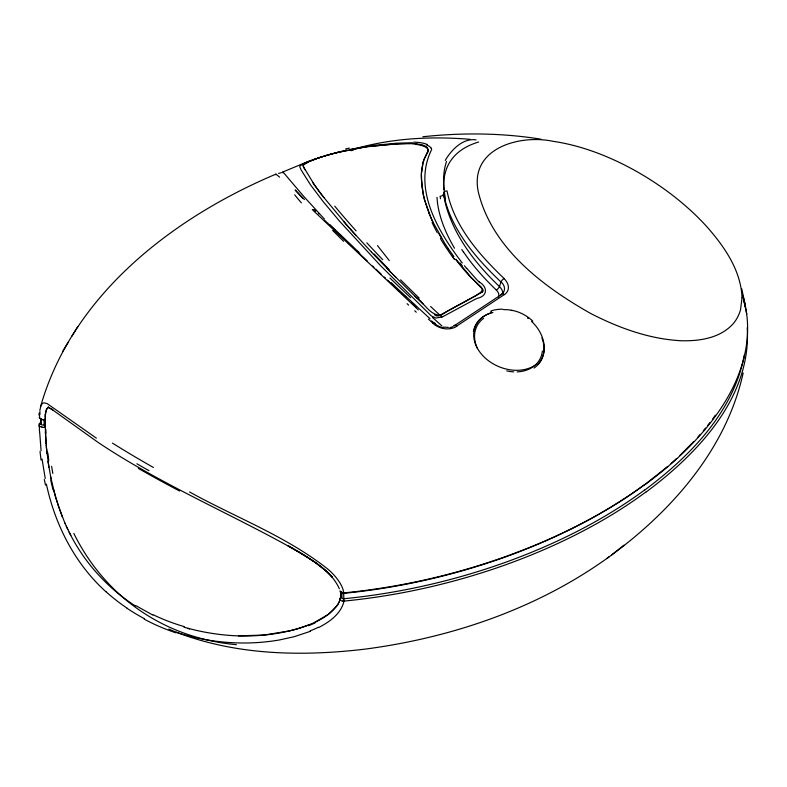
<?xml version="1.0" encoding="UTF-8"?>
<svg xmlns="http://www.w3.org/2000/svg" width="787" height="787" viewBox="0 0 787 787"><rect width="100%" height="100%" fill="white"/><g stroke="black" fill="none" stroke-linecap="round" stroke-linejoin="round"><path stroke-width="1.18" d="M318.558 627.593C328.563 622.428 338.853 615.395 343.024 604.465A34.294 27.771 13.1 0 0 343.939 601.111L343.663 593.349C398.015 588.017 451.699 575.946 503.178 557.737A540.344 311.967 0 0 0 644.514 484.654M189.578 491.964C235.657 517.512 286.281 536.193 327.884 569.168C334.741 574.913 343.476 585.272 343.663 593.349M341.912 592.158L341.873 597.018A1.653 0.974 58.7 0 0 341.086 596.91A1.653 0.984 59.7 0 0 340.673 597.52L339.069 602.153M48.341 407.174C43.944 411.198 45.597 418.379 45.164 423.908M45.174 420.642L45.164 423.485M421.379 174.025L421.96 186.647M39.507 414.897L39.586 413.559M427.695 151.93C422.914 159.771 421.163 169.156 421.311 178.246M421.409 173.474L421.537 171.733M324.578 219.248L303.733 196.396L282.917 171.91L282.946 172.835M45.439 414.779L46.423 409.466L48.548 407.115M39.832 410.627L40.875 405.679L42.301 403.465L44.151 402.816L47.21 403.662L96.398 438.162M340.86 596.595L340.889 596.448A27.122 21.947 12 0 0 340.938 591.411A27.112 21.977 11.1 0 1 340.909 596.379L339.659 600.825A34.569 28.116 13.9 0 1 336.925 605.882L328.504 614.234L314.8 622.33M340.692 597.461L340.83 596.743M744.413 354.612C733.809 412.014 689.727 456.45 644.671 490.134M743.154 372.969C726.116 450.538 669.678 513.37 606.698 558.593C535.937 609.069 451.177 637.726 365.443 649.078C301.913 656.692 235.293 655.394 175.058 631.695M422.599 164.926C422.511 158.787 429.436 153.445 427.439 147.789A33.831 10.241 -9.2 0 0 422.767 145.123M443.711 193.012L443.425 194.133A3.246 2.754 -7.9 0 1 440.11 196.229L440.474 198.737M40.501 406.889C72.158 294.889 172.914 217.645 276.001 174.094L279.601 177.164M39.724 416.048L39.429 417.071A1.653 1.328 16.2 0 0 40.56 418.527M41.357 419.205L39.419 425.305A1.653 1.328 16.3 0 1 41.052 424.055L41.357 423.042M443.661 192.992A3.237 2.843 -3.8 0 1 447.016 190.907C454.02 226.125 478.919 254.408 504.133 278.529A3.305 1.377 -47 0 0 501.024 282.041L499.42 286.517A3.315 1.367 -46.6 0 1 496.312 289.99A9.887 6.906 17.2 0 1 498.466 297.083M445.226 160.459C451.325 149.864 462.845 137.902 476.076 139.879M276.001 174.094L275.873 174.832M62.468 351.661L68.036 342.571M71.951 336.069L77.765 326.585M338.302 603.609C329.91 616.792 314.554 623.176 300.3 627.928M712.688 418.92L715.334 415.211M707.769 425.344L709.874 422.589M703.303 430.794L705.536 428.069M697.862 437.08L700.214 434.385M693.79 441.517L680.007 455.388M676.702 458.447L671.016 463.563M300.447 165.506L299.719 166.696L301.264 170.159L310.511 184.847L323.319 201.787L339.856 221.54L380.485 265.583L431.355 315.971L435.811 318.037L442.215 317.013L473.784 299.995A80.972 60.629 23.8 0 1 477.247 298.342C487.901 296.089 487.783 286.881 479.135 281.894M667.691 466.465L644.671 484.723M623.953 545.165L611.784 554.825M645.97 483.907C703.027 442.146 765.338 372.822 742.928 296.089L746.735 314.033M645.97 492.131C697.705 453.666 751.742 397.032 747.217 327.638M606.698 558.593L609.256 556.714M304.52 163.834L303.162 165.181L303.438 166.765L314.603 185.142M499.214 296.02L501.132 294.771A3.315 2.066 56.9 0 1 504.319 294.574L456.657 326.123A3.315 1.82 56.2 0 0 453.745 326.113L498.26 296.65M302.031 164.434L305.72 162.604M466.593 300.634C458.201 305.563 449.259 309.537 441.291 315.125C430.42 316.03 424.478 303.359 416.5 297.683M482.215 292.085L466.691 300.624M439.254 315.587L475.879 295.686L480.503 292.518L482.185 290.364L481.565 287.363L472.466 278.962L456.234 259.68M45.184 419.186A1.663 0.895 60.7 0 1 44.859 419.796A1.663 0.925 63.4 0 1 44.121 419.697L42.183 419.599A2.391 1.387 0 0 1 40.786 418.733M307.196 162.368L310.934 160.745M307.087 162.417L309.055 161.522M282.808 171.989L308.72 161.266M310.206 631.381L294.24 636.683L279.66 639.92A245.751 218.117 -85.2 0 1 268.652 641.533C237.644 645.202 205.85 641.926 176.16 632.286M308.179 161.591L311.121 160.469M308.356 625.094C268.692 639.792 224.256 638.719 183.951 627.18M281.451 172.599L278.598 173.445M314.731 159.299L316.935 158.521A27.26 2.518 -16.6 0 1 321.755 156.898L323.054 156.495M315.626 158.866L319.207 157.656M490.685 312.114L491.452 311.859M319.315 213.621L318.342 213.789M330.747 154.173L322.798 156.564A24.977 2.322 -16.5 0 0 313.265 159.859M324.323 156.092L346.703 150.042M331.721 153.829L325.316 155.708A25.086 2.135 -16.7 0 0 319.148 157.656M333.531 153.406L332.016 153.819L336.541 152.619M356.806 148.281C393.569 138.099 432.211 136.141 470.095 139.329M334.593 153.121L364.076 147.09M336.738 152.56L337.761 152.304M337.957 152.255L367.618 146.569L394.071 144.001M289.606 630.889L263.989 635.06L238.412 635.857M350.412 149.245L372.458 145.526L395.92 143.323M351.071 150.681L353.333 150.258M365.286 146.903L397.642 143.814M422.855 136.761C462.087 132.56 501.939 132.865 540.925 139.191M343.939 592.877C398.497 587.525 452.368 575.425 504.044 557.147A541.997 312.951 0 0 0 645.812 483.838M343.663 598.759C398.015 593.428 451.689 581.357 503.178 563.148A540.344 311.967 0 0 0 644.514 490.065M395.32 143.932L412.181 143.568M397.779 143.805L401.97 143.637M402.383 143.618L406.023 143.529M343.624 601.13C398.291 595.828 452.269 583.669 504.044 565.371A541.997 312.892 0 0 0 645.812 492.062M407.263 143.509L410.981 143.529M503.601 309.645C514.373 309.291 525.057 313.728 532.799 321.135M412.762 142.821L399.796 143.106A181.079 56.821 3.3 0 0 395.9 143.303M411.916 143.549L417.002 143.962M443.17 327.097L448.364 327.402M415.566 143.795L420.356 144.523A35.13 10.585 -9.1 0 1 422.668 145.162M187.975 628.331L189.559 628.951M426.426 144.906L427.794 145.497A44.052 13.428 -9.8 0 1 429.958 146.785L431.207 148.133M172.471 630.623L174.193 631.351M168.841 629.069L171.605 630.269M152.845 615.09L135.639 605.537M48.155 407.253L52.729 409.86L51.706 409.24L98.109 442.412C162.338 485.451 234.123 515.013 301.067 553.251L315.095 562.331L326.635 571.451L332.448 577.294C319.788 563.856 303.516 554.628 287.658 545.48C306.438 557.255 329.694 567.437 339.354 588.735M49.178 407.823L52.729 409.86M434.444 323.457L435.024 323.978A3.315 1.299 -48 0 0 433.116 323.378L428.472 319.178M432.161 321.391L431.591 320.88M432.447 321.647L433.017 322.168M433.303 322.424L433.873 322.945M430.056 318.755L390.864 282.484M418.32 309.901L312.291 209.588L314.426 209.726L315.676 211.3M412.103 303.005L416.244 306.841M401.734 293.364L405.905 297.24M397.622 289.518L398.989 290.797M501.024 282.041C475.987 258.116 451.492 230.178 443.888 195.451C443.573 193.622 443.494 193.169 443.779 195.156C444.537 200.065 445.708 204.905 447.183 209.647C456.794 239.632 476.883 265.052 499.42 286.517A13.241 9.208 18.4 0 1 502.814 293.069M390.224 282.592L393.559 285.72M387.578 280.113L389.555 281.972M381.075 274.004L375.989 269.213M384.302 277.044L385.61 278.273M372.576 265.996L373.933 267.275M342.02 598.13L342.06 598.159A2.331 1.348 0 0 0 343.565 598.917M105.901 591.716C74.834 563.659 55.06 524.791 46.394 484.153M362.63 256.582L367.214 260.93M360.043 254.142L361.981 255.972M359.787 253.198L329.881 224.639M356.875 251.132L358.134 252.322M423.032 303.939L415.644 296.856M352.517 246.98L347.667 242.366M339.453 234.526L340.732 235.746M335.075 230.325L325.031 220.655M414.7 295.932L415.87 297.073M414.788 296.03L395.733 277.191M394.169 275.617L395.841 277.299M392.438 273.856L394.69 276.139M391.178 272.577L392.654 274.083M390.204 271.594L391.316 272.725M387.657 268.987L390.45 271.84M389.034 270.394L389.732 271.112M386.909 268.219L388.001 269.341M386.988 268.308L371.523 252.174M304.402 199.524L295.125 189.952L302.769 198.354M371.661 252.322L354.022 233.188M472.092 278.342L474.945 281.372A194.458 83.766 30.6 0 0 482.303 288.878A3.345 2.312 16.1 0 1 482.244 292.115M354.937 234.201L355.724 235.077M354.15 233.336L352.448 231.447M352.97 232.027L353.491 232.608M351.828 230.748L352.596 231.604M351.061 229.893L351.927 230.866M346.093 224.265L351.405 230.266M350.304 229.037L350.864 229.666M349.733 228.397L347.923 226.351M347.451 225.82L322.867 196.297M345.591 223.705L343.771 221.609M466.789 268.397L476.558 279.415A47.24 29.326 19.4 0 0 479.096 281.903M462.284 262.956C438.428 232.234 412.162 188.614 431.65 149.53A28.391 8.48 -6.9 0 0 431.099 148.153M323.86 197.567L323.231 196.76M456.46 259.966L455.83 259.159M323.142 196.652L321.824 194.93M321.981 195.137L316.767 188.152M321.48 194.487L319.64 192.058M318.932 191.103L319.315 191.615M453.932 256.651L448.078 248.466M318.558 190.592L313.423 183.46M316.118 187.257L314.898 185.555M313.236 183.184L312.508 182.131M461.772 249.499L463.504 252.076M445.324 244.344L432.476 221.265M441.448 238.107L438.851 233.66M304.854 169.687L303.054 165.732A35.976 4.506 -13.4 0 1 304.746 164.158A31.441 3.581 -15.2 0 1 308.563 162.142M70.82 535.465L66.265 526.178M69.118 532.15C77.362 548.637 88.016 563.925 100.766 577.245A278.323 223.577 -43.9 0 0 135.325 605.941M433.243 222.888L428.925 212.982M67.8 529.415L64.908 523.129M432.26 220.793L431.01 217.989M430.843 217.615L424.409 199.308M64.947 523.168L58.602 506.779L53.437 489.366M62.311 516.911L55.592 497.345L50.476 476.194M425.147 202.003L423.908 197.311M744 301.598L744.561 303.684M424.35 199.062L423.288 194.517M744.807 304.726L745.289 306.812M423.79 196.809L422.029 187.139M741.698 288.652L745.269 305.169M51.312 480.306L47.987 461.3M423.219 194.202L421.33 178.797M45.223 478.496L42.045 458.978M48.863 467.203L46.344 446.79M47.033 453.637L46.207 445.235M41.091 450.764L39.665 432.191M44.131 425.019A1.663 0.954 63.6 0 1 44.889 425.836A1.663 1.013 62.5 0 1 45.243 426.957L46.246 445.688M46.089 443.711L45.361 431.876M44.121 419.658L44.131 425.059L42.065 424.97A2.174 1.259 0 0 1 40.816 424.095M41.052 418.979L41.052 424.055M39.025 415.162A31.49 3.984 84.4 0 1 39.163 413.067M39.773 414.69A41.337 4.515 85.4 0 1 39.989 411.65M153.435 467.498A283.595 37.451 24.9 0 1 112.462 443.111M148.979 470.656A282.454 44.869 23.5 0 1 136.879 463.759M179.662 491.049A283.763 42.97 23.8 0 1 138.345 468.393M536.685 364.066A37.038 28.017 23.1 0 1 482.116 354.888A37.038 28.017 23.1 0 1 491.147 312.813M531.51 321.342A37.087 29.345 33.1 0 1 538.023 364.233M490.921 310.993A37.087 29.345 33.1 0 1 502.775 309.202M511.284 310.363A37.087 29.345 33.1 0 1 512.229 310.609M527.487 318.017A37.087 29.345 33.1 0 1 528.195 318.548M443.907 189.401A253.296 98.208 31.5 0 1 478.673 142.004M504.024 278.598A16.566 11.598 18.7 0 1 504.418 294.663M456.794 326.241A16.655 12.553 15.1 0 1 433.076 323.408M410.617 297.712A369.359 4.653 43.1 0 1 389.919 278.037M441.822 325.838A305.041 28.568 39.8 0 1 432.565 317.476M332.626 230.414A330.196 0.738 44.9 0 1 343.614 241.334M466.661 268.406A165.998 78.72 28 0 1 464.379 265.691M462.185 265.662A194.645 90.918 28.5 0 1 459.962 262.888M413.755 142.142A35.307 10.693 -9.5 0 1 427.449 144.592M345.641 148.91A188.418 95.227 1.5 0 1 349.389 148.094M311.268 160.45A31.854 2.705 -16.7 0 1 315.754 158.846M306.015 162.545A26.679 2.538 -16.2 0 1 308.494 161.532M300.664 165.457A41.455 4.732 -14.4 0 1 302.346 164.365M439.274 315.607A3.345 2.43 12.2 0 1 434.68 314.839M304.126 163.922A32.001 3.787 -14.7 0 1 306.615 162.476M310.599 160.804A23.846 2.381 -16.2 0 1 314.426 159.338M412.122 143.608A26.551 7.073 -6.8 0 1 415.497 143.824M437.287 232.745A249.204 102.989 31.9 0 1 432.102 222.534M448.206 248.485A187.7 78.759 31.3 0 1 445.452 244.373M454.581 259.494A165.378 70.289 30.9 0 1 452.289 256.424M45.282 427.233A27.929 2.568 86.3 0 1 45.233 423.829M45.921 433.303A30.368 2.263 86.6 0 1 45.774 429.161M45.312 419.776A30.339 3.05 85.7 0 1 45.38 417.612M318.351 627.259A134.321 116.633 41.6 0 1 309.98 630.948M175.885 632.817A285.779 230.207 -43.3 0 1 144.218 619.143M144.503 618.739A277.526 222.367 -41.2 0 1 127.13 608.331M127.209 608.233A287.875 231.112 -42.4 0 1 105.95 591.667M45.528 485.126A154.055 69.03 -89.8 0 1 44.308 479.421M41.062 460.1A82.153 19.606 85.6 0 1 40.039 451.394M39.547 431.945A34.835 3.866 85.6 0 1 39.38 427.902M39.124 426.977A35.553 3.522 85.8 0 1 39.045 423.819M40.009 426.957A2.932 1.358 -17 0 1 39.38 425.895M41.957 426.947A5.883 2.951 1.5 0 1 40.668 426.534M43.137 427.331A4.919 2.725 -1.2 0 1 41.809 427.115M43.806 427.38A2.587 1.328 -0.9 0 1 43.433 427.39M44.574 427.085A1.987 0.846 -1.8 0 1 44.092 427.184M48.774 460.425A86.767 24.053 86.6 0 1 47.869 453.017M52.827 473.42A132.531 49.542 88.5 0 1 51.617 466.347M184.227 626.629A279.847 224.679 -42 0 1 153.091 614.716M315.095 622.842A136.082 119.663 46 0 1 308.671 625.704M339.915 598.277A3.482 2.036 8 0 0 340.22 599.064A4.368 2.597 1.5 0 0 342.325 601.209M343.201 600.983A2.086 1.053 10.1 0 1 342.64 600.855M343.329 592.532A2.194 0.846 -7 0 1 342.552 592.562M341.902 593.27A4.85 3.148 -12 0 1 340.033 590.84M45.223 416.648A31.706 3.305 85.4 0 1 45.39 414.415M44.525 419.412A1.997 1.23 -2.8 0 1 43.639 419.579M43.216 419.707A4.948 3.04 1.1 0 1 40.58 418.871A4.043 2.666 -2.6 0 1 39.684 418.172M39.517 418.163A2.213 1.544 -8.1 0 1 39.35 417.533M342.06 598.051A2.154 1.24 0 0 1 341.548 596.979M343.545 593.526A2.42 1.397 0 0 1 342.394 592.975M301.362 202.869A387.568 29.581 41.1 0 1 294.682 194.842M445.54 198.924A247.866 103.372 37.5 0 1 446.563 161.374M501.181 281.953A13.172 9.316 14.9 0 1 501.073 294.722M496.282 289.99A182.043 83.638 29.9 0 1 463.602 252.086M454.512 248.23A224.551 102.34 30.2 0 1 437.011 197.311M452.741 326.664A13.231 9.572 14.6 0 1 449.741 327.687M442.933 327.648A13.231 9.572 14.6 0 1 435.162 323.89M416.254 312.183A299.68 35.779 39.1 0 1 414.71 310.757M408.62 305.1A299.68 35.779 39.1 0 1 407.125 303.703M541.869 337.948A37.225 28.824 27.7 0 1 534.058 368.06M473.39 331.416A37.225 28.824 27.7 0 1 492.918 312.518M542.391 351.051A35.563 27.535 27.7 0 1 517.138 371.877M513.744 371.858A35.563 27.535 27.7 0 1 506.749 370.903M477.522 348.631A35.563 27.535 27.7 0 1 483.612 318.342M471.679 278.352A206.883 88.842 30.7 0 1 456.067 259.926M454.168 258.962A224.689 95.719 30.9 0 1 440.415 238.559M429.072 213.031A252.981 101.218 33.3 0 1 425.708 203.479M421.773 171.881A270.502 101.415 38.2 0 1 422.767 165.044M416.087 144.405A33.133 9.916 -6.7 0 1 428.266 151.891M309.832 161.365A26.138 2.509 -16.5 0 1 313.934 159.761M389.299 260.595A312.439 15.396 49.6 0 1 377.504 245.603M356.078 230.876A365.611 35.582 41.8 0 1 334.75 206.155M382.738 259.71A380.888 40.688 40.9 0 1 366.84 242.849M389.172 269.616A374.809 44.977 40.2 0 1 374.11 253.975M419.245 298.145A348.474 48.725 39.2 0 1 400.622 279.867M441.851 316.935A309.114 56.408 37.7 0 1 430.627 306.507M45.134 426.692A27.998 2.705 86.2 0 1 45.095 423.613M300.319 628.006A198.816 178.354 73.9 0 1 289.606 630.869M236.375 644.661A275.548 231.191 -54.8 0 1 73.83 533.438M53.014 489.76A182.918 103.648 -84.5 0 1 50.87 480.67M742.043 297.663L740.577 309.507A225.348 89.639 31.8 0 1 732.854 324.087C719.948 338.125 699.653 341.194 681.493 340.751C649.482 339.187 618.769 327.923 590.486 313.383C542.686 286.271 491.973 248.161 478.319 191.998C469.101 148.241 519.528 134.164 553.104 141.316C577.747 144.936 601.455 153.465 623.688 164.562A123.343 49.06 31.8 0 1 685.133 205.555L690.592 210.385A140.863 56.034 31.8 0 1 707.867 227.866C724.994 247.492 740.911 270.767 742.043 297.663"/></g></svg>
